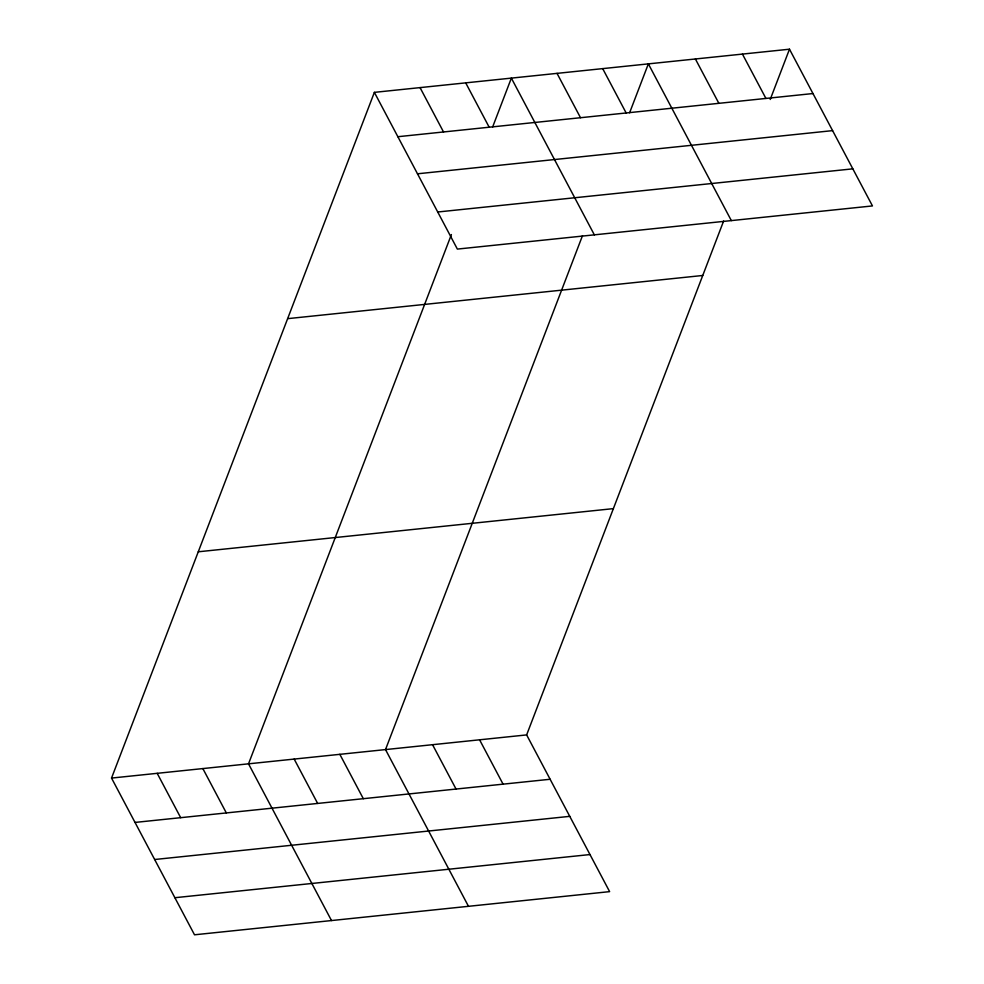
<?xml version="1.0" encoding="UTF-8"?>
<svg xmlns="http://www.w3.org/2000/svg" width="984" height="984" viewBox="0 0 984 984"><rect width="100%" height="100%" fill="white"/><g stroke="black" fill="none" stroke-linecap="round" stroke-linejoin="round"><path stroke-width="1.48" d="M723.634 221.006L526.637 734.913L609.625 891.639L194.512 934.8L111.536 778.073L374.375 92.361L789.488 49.2L872.464 205.927L457.363 249.087L374.375 92.361M451.398 234.561L248.522 763.83L331.497 920.557M492.627 127.01L511.36 78.117L594.348 234.844M582.491 235.68L385.507 749.587L468.482 906.313M629.612 112.766L648.358 63.874L731.333 220.6M770.214 99.482L789.488 49.2M397.856 136.715L812.969 93.541M417.499 173.799L832.599 130.626M437.72 212.003L852.833 168.842M287.635 318.656L702.748 275.483M198.276 551.79L613.376 508.63M111.536 778.073L526.637 734.913M135.017 822.427L550.117 779.266M154.648 859.512L569.761 816.351M174.881 897.716L589.982 854.555M742.44 54.095L765.921 98.437M695.393 58.979L718.874 103.332M602.688 68.622L626.168 112.975M557.03 73.37L580.511 117.723M465.703 82.865L489.183 127.219M420.045 87.613L443.526 131.967M479.589 739.808L503.07 784.15M432.554 744.704L456.035 789.045M339.837 754.334L363.317 798.688M294.179 759.082L317.66 803.436M202.852 768.578L226.332 812.932M157.194 773.326L180.675 817.679"/></g></svg>
